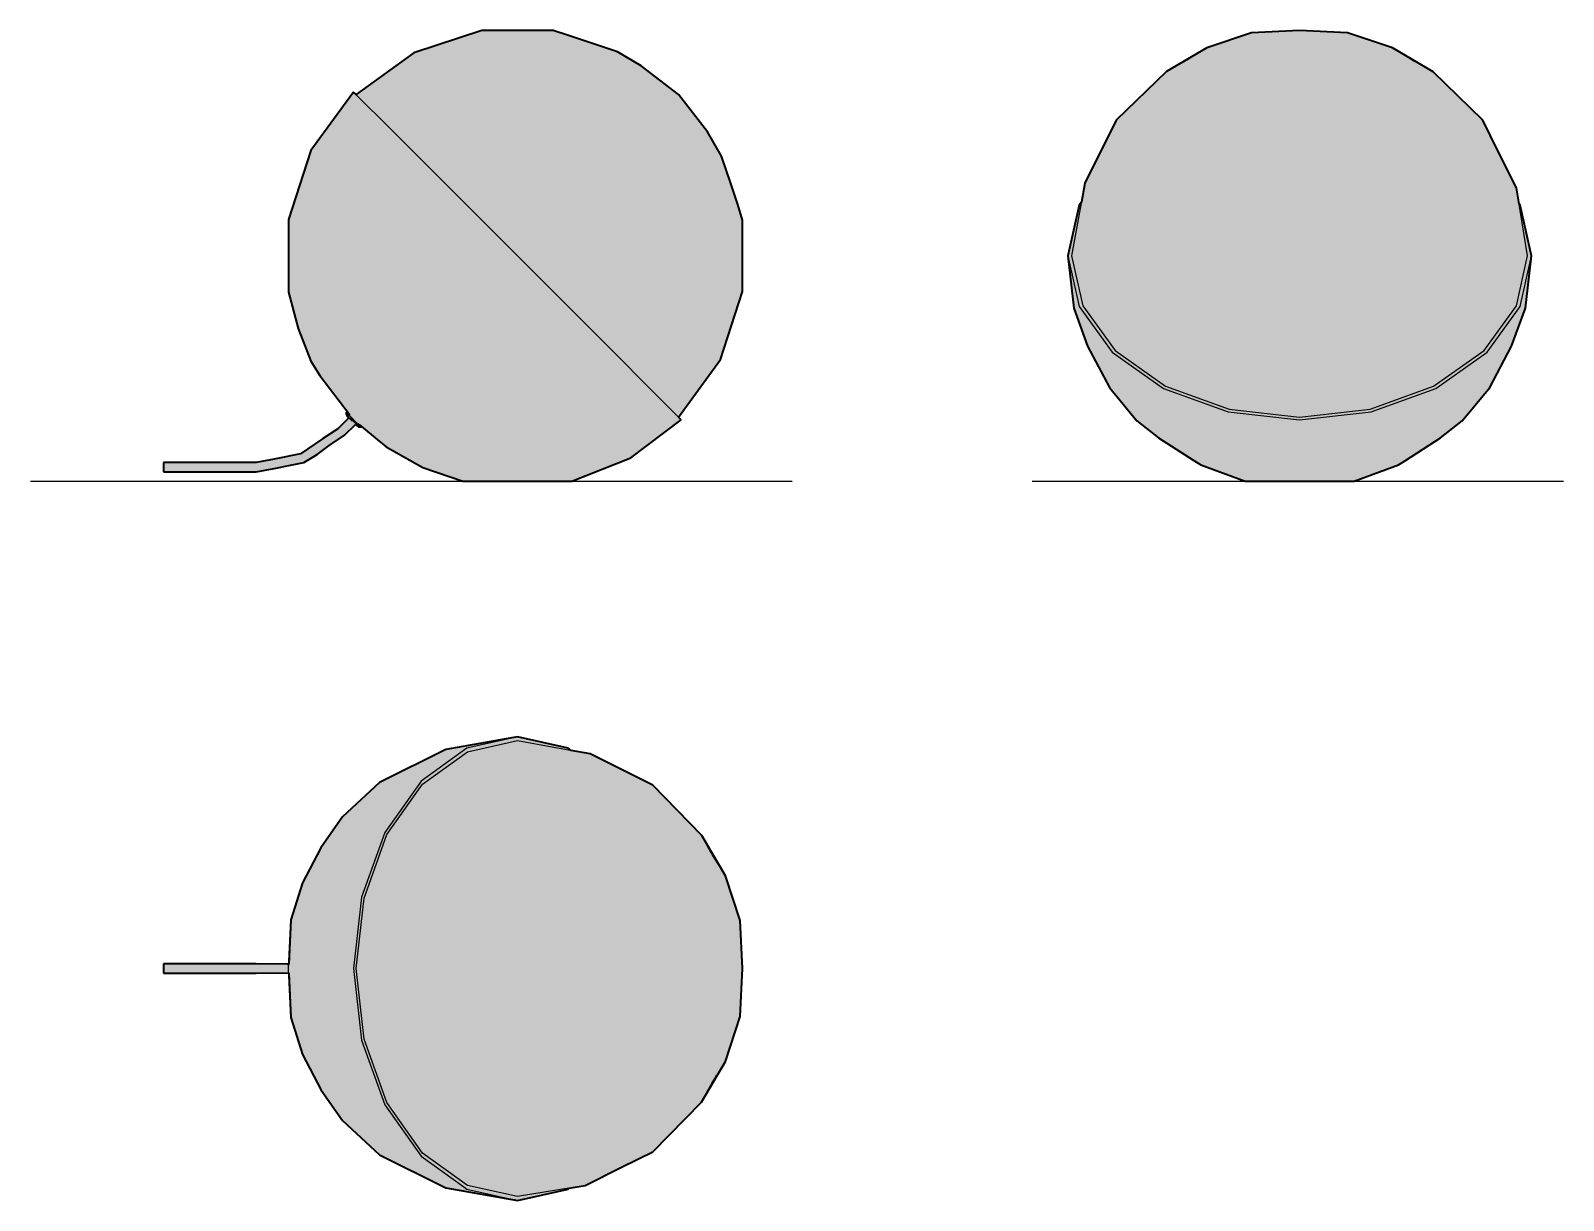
# Model space of a CAD drawing. Header units: millimetres. Extents: x 0 to 827, y -388 to 243.
import ezdxf

# ---------------------------------------------------------------- set-up
doc = ezdxf.new("R2010")
doc.units = ezdxf.units.MM
doc.layers.add('Blocks', color=7, linetype='Continuous')
doc.layers.add('Blocks$Fill', color=7, linetype='Continuous', true_color=0xffffff)
for name, color, linetype, lineweight, true_color in [('Blocks$Inner', 7, 'Continuous', 25, 0x007f00), ('Blocks$Outline', 7, 'Continuous', 35, 0xff3f3f), ('Groud', 7, 'Continuous', 25, 0x243775)]:
    doc.layers.add(name, color=color, linetype=linetype, lineweight=lineweight, true_color=true_color)

# ---------------------------------------------------------------- blocks, each defined once
blk = doc.blocks.new('VL Studio Ø250 Floor Lamp Front')
at = {"layer": 'Blocks$Fill'}
blk.add_hatch(color=256, dxfattribs=at).paths.add_polyline_path([(220.3, 23.42), (232, 32.52), (246.84, 50.44), (258.61, 72.73), (266.01, 93.28), (269.24, 121.5), (263.12, 148.81), (262.62, 149.51), (261.2, 158.13), (243.11, 194.64), (216.26, 220.77), (194.33, 233.77), (170.11, 241.72), (144.24, 242.99), (118.37, 241.72), (94.12, 233.79), (72.44, 220.94), (45.37, 194.64), (28.4, 160.67), (26.53, 150.44), (25.36, 148.81), (19.24, 121.5), (22.47, 93.28), (29.87, 72.73), (41.65, 50.44), (56.49, 32.52), (68.19, 23.42), (87.1, 11.08), (90.9, 8.83), (114.87, 0), (116.3, 0), (120.47, 0), (126.97, 0), (135.16, 0), (144.24, 0), (161.51, 0), (168.01, 0), (172.18, 0), (173.61, 0), (197.59, 8.83), (201.38, 11.08)], flags=0)
at = {"layer": 'Blocks$Inner'}
for points in [[(94.12, 233.79), (118.37, 241.72), (144.24, 242.99), (170.11, 241.72), (194.33, 233.77)], [(72.44, 220.94), (45.37, 194.64), (28.4, 160.67), (21.24, 121.5), (27.26, 94.62), (44.73, 70.38), (71.94, 51.14), (106.23, 38.78), (144.24, 34.53), (182.25, 38.78), (216.54, 51.14), (243.75, 70.38), (261.22, 94.62), (267.24, 121.5), (261.2, 158.13), (251.38, 177.71), (243.11, 194.64), (216.26, 220.77)], [(26.53, 150.44), (25.36, 148.81), (19.24, 121.5), (22.47, 93.28), (29.87, 72.73), (41.65, 50.44), (56.49, 32.52), (68.19, 23.42), (87.1, 11.08), (90.9, 8.83), (114.87, 0), (116.3, 0), (120.47, 0), (126.97, 0), (135.16, 0), (144.24, 0), (161.51, 0), (168.01, 0), (172.18, 0), (173.61, 0), (197.59, 8.83), (201.38, 11.08), (220.3, 23.42), (232, 32.52), (246.84, 50.44), (258.61, 72.73), (266.01, 93.28), (269.24, 121.5)], [(19.24, 121.5), (25.36, 94.19), (43.12, 69.55), (70.77, 49.99), (105.62, 37.44), (144.24, 33.11), (182.87, 37.44), (217.72, 49.99), (245.37, 69.55), (263.12, 94.19), (269.24, 121.5), (263.12, 148.81), (262.62, 149.51)]]:
    blk.add_lwpolyline(points, dxfattribs=at)
for points in [[(72.44, 220.94), (83.69, 227.14), (94.12, 233.79), (72.44, 220.94)], [(194.33, 233.77), (204.8, 227.14), (216.26, 220.77), (194.33, 233.77)]]:
    blk.add_open_spline(points, degree=1, dxfattribs=at)
at = {"layer": 'Blocks$Outline'}
for points in [[(118.37, 241.72), (94.12, 233.79)], [(144.24, 242.99), (118.37, 241.72)], [(170.11, 241.72), (144.24, 242.99)], [(194.33, 233.77), (170.11, 241.72)], [(94.12, 233.79), (72.44, 220.94)], [(216.26, 220.77), (194.33, 233.77)], [(72.44, 220.94), (45.37, 194.64)], [(243.11, 194.64), (216.26, 220.77)], [(45.37, 194.64), (28.4, 160.67)], [(261.2, 158.13), (251.38, 177.71), (243.11, 194.64)], [(28.4, 160.67), (26.53, 150.44)], [(262.62, 149.51), (261.2, 158.13)], [(25.36, 148.81), (19.24, 121.5), (22.47, 93.28), (29.87, 72.73), (41.65, 50.44), (56.49, 32.52), (68.19, 23.42)], [(26.53, 150.44), (25.36, 148.81)], [(263.12, 148.81), (262.62, 149.51)], [(269.24, 121.5), (263.12, 148.81)], [(220.3, 23.42), (232, 32.52), (246.84, 50.44), (258.61, 72.73), (266.01, 93.28), (269.24, 121.5)], [(68.19, 23.42), (87.1, 11.08), (90.9, 8.83)], [(197.59, 8.83), (201.38, 11.08), (220.3, 23.42)], [(90.9, 8.83), (114.87, 0)], [(173.61, 0), (197.59, 8.83)], [(114.87, 0), (116.3, 0)], [(116.3, 0), (120.47, 0)], [(120.47, 0), (126.97, 0)], [(126.97, 0), (135.16, 0)], [(135.16, 0), (144.24, 0)], [(144.24, 0), (161.51, 0)], [(161.51, 0), (168.01, 0)], [(168.01, 0), (172.18, 0)], [(172.18, 0), (173.61, 0)]]:
    blk.add_lwpolyline(points, dxfattribs=at)
blk = doc.blocks.new('VL Studio Ø250 Floor Lamp Top')
at = {"layer": 'Blocks$Fill'}
blk.add_hatch(color=256, dxfattribs=at).paths.add_polyline_path([(290.22, -69.52), (303.23, -47.59), (311.17, -23.37), (312.44, 2.5), (311.17, 28.37), (303.25, 52.62), (290.39, 74.3), (264.1, 101.37), (230.13, 118.34), (219.89, 120.21), (218.27, 121.38), (190.96, 127.5), (152.36, 120.77), (116.62, 102.98), (96.62, 84.41), (84.91, 67.61), (74.98, 48.76), (68.79, 28.79), (67.62, 4.95), (50, 5), (0, 5), (0, 0.09), (0, 0), (50, 0), (67.61, 0.12), (68.79, -23.79), (74.98, -43.75), (85.05, -62.99), (96.62, -79.41), (116.62, -97.98), (152.36, -115.77), (190.96, -122.5), (218.27, -116.38), (218.97, -115.88), (227.58, -114.46), (264.1, -96.37)], flags=0)
at = {"layer": 'Blocks$Inner'}
for points in [[(190.96, 127.5), (163.64, 121.38), (139, 103.63), (119.45, 75.97), (106.89, 41.13), (102.57, 2.5), (106.89, -36.13), (119.45, -70.97), (139, -98.63), (162.02, -115.21), (163.64, -116.38), (190.96, -122.5), (218.27, -116.38), (218.97, -115.87)], [(290.22, -69.52), (264.1, -96.37), (247.17, -104.64), (227.58, -114.46), (190.96, -120.5), (164.08, -114.48), (139.83, -97.01), (120.59, -69.8), (108.24, -35.51), (103.98, 2.5), (108.24, 40.51), (120.59, 74.8), (139.83, 102.01), (164.08, 119.48), (190.96, 125.5), (230.13, 118.34), (264.1, 101.37), (290.39, 74.3)], [(152.36, 120.77), (190.96, 127.5), (218.27, 121.38), (219.89, 120.21)], [(116.62, -97.98), (96.62, -79.41), (85.05, -62.99), (74.98, -43.75), (68.79, -23.79), (67.5, 2.5), (68.79, 28.79), (74.98, 48.76), (84.91, 67.61), (96.62, 84.41), (116.62, 102.98)], [(303.25, 52.62), (311.17, 28.37), (312.44, 2.5), (311.17, -23.37), (303.23, -47.59)], [(67.62, 4.95), (66.77, 4.96), (50, 5), (0, 5), (0, 4.91), (0, 4.67), (0, 4.27), (0, 3.75), (0, 3.15), (0, 2.5), (0, 1.85), (0, 1.25), (0, 0.73), (0, 0.33), (0, 0.09), (0, 0), (50, 0), (64.45, 0.15), (67.62, 0.12)]]:
    blk.add_lwpolyline(points, dxfattribs=at)
for points in [[(116.62, 102.98), (134.43, 111.76), (152.36, 120.77), (116.62, 102.98)], [(290.39, 74.3), (296.6, 63.06), (303.25, 52.62), (290.39, 74.3)], [(303.23, -47.59), (296.6, -58.06), (290.22, -69.52), (303.23, -47.59)], [(116.62, -97.98), (152.36, -115.77), (134.43, -106.76), (116.62, -97.98)], [(190.96, -122.5), (152.36, -115.77)]]:
    blk.add_open_spline(points, degree=1, dxfattribs=at)
blk.add_open_spline([(67.59, 4.31), (67.41, 4.31), (67.58, 4.26)], degree=1, knots=[1.98633104, 1.98633104, 2, 2.02745433, 2.02745433], dxfattribs=at)
at = {"layer": 'Blocks$Outline'}
for points in [[(218.27, 121.38), (190.96, 127.5), (152.36, 120.77)], [(152.36, 120.77), (116.62, 102.98)], [(219.89, 120.21), (218.27, 121.38)], [(230.13, 118.34), (219.89, 120.21)], [(264.1, 101.37), (230.13, 118.34)], [(116.62, 102.98), (96.62, 84.41), (84.91, 67.61), (74.98, 48.76), (68.79, 28.79)], [(290.39, 74.3), (264.1, 101.37)], [(303.25, 52.62), (290.39, 74.3)], [(311.17, 28.37), (303.25, 52.62)], [(68.79, 28.79), (67.62, 4.95)], [(312.44, 2.5), (311.17, 28.37)], [(50, 5), (0, 5)], [(0, 5), (0, 4.91), (0, 4.67), (0, 4.27), (0, 3.75), (0, 3.15), (0, 2.5), (0, 1.85), (0, 1.25), (0, 0.73), (0, 0.33), (0, 0.09)], [(0, 0.09), (0, 0)], [(0, 0), (50, 0)], [(67.62, 4.95), (66.77, 4.96), (50, 5)], [(50, 0), (64.45, 0.15), (67.61, 0.12)], [(67.61, 0.12), (68.79, -23.79)], [(311.17, -23.37), (312.44, 2.5)], [(68.79, -23.79), (74.98, -43.75), (85.05, -62.99), (96.62, -79.41), (116.62, -97.98)], [(303.23, -47.59), (311.17, -23.37)], [(290.22, -69.52), (303.23, -47.59)], [(264.1, -96.37), (290.22, -69.52)], [(116.62, -97.98), (152.36, -115.77)], [(227.58, -114.46), (247.17, -104.64), (264.1, -96.37)], [(218.97, -115.88), (227.58, -114.46)], [(152.36, -115.77), (190.96, -122.5)], [(190.96, -122.5), (218.27, -116.38)], [(218.27, -116.38), (218.97, -115.88)]]:
    blk.add_lwpolyline(points, dxfattribs=at)
blk = doc.blocks.new('VL Studio Ø250 Floor Lamp Side')
at = {"layer": 'Blocks$Fill'}
blk.add_hatch(color=256, dxfattribs=at).paths.add_polyline_path([(349.5, 34.53), (372.12, 65.66), (384.01, 102.26), (384.01, 140.74), (377.67, 160.47), (372.71, 175.33), (365.08, 188.33), (349.5, 208.47), (329.38, 224.03), (316.48, 231.62), (281.77, 242.99), (243.28, 242.99), (206.69, 231.09), (175.55, 208.47), (174.14, 209.89), (151.15, 178.25), (139.07, 141.05), (139.07, 101.95), (144.29, 82.38), (151.15, 64.75), (155.89, 56.88), (171.58, 36.44), (171.2, 36.11), (170.14, 37.17), (170.23, 36.36), (170.29, 35.79), (170.62, 35.31), (171.07, 34.64), (171.61, 34.1), (165.76, 28.26), (157.5, 22.74), (145.49, 14.71), (131.31, 11.89), (121.57, 9.96), (71.57, 9.96), (71.57, 6.81), (71.57, 6.21), (71.57, 5.69), (71.57, 4.96), (121.57, 4.96), (131.31, 6.89), (147.4, 10.09), (154.61, 14.37), (161.04, 19.21), (169.3, 24.73), (175.14, 30.57), (175.68, 30.03), (176.35, 29.58), (176.83, 29.25), (177.4, 29.19), (178.21, 29.1), (177.15, 30.17), (177.37, 30.42), (188.62, 21.06), (191.67, 18.52), (211.56, 7.36), (233.15, 0), (234.58, 0), (238.75, 0), (245.24, 0), (253.43, 0), (262.51, 0), (271.59, 0), (279.78, 0), (286.28, 0), (290.46, 0), (291.9, 0), (323.69, 12.49), (350.91, 33.11)], flags=0)
at = {"layer": 'Blocks$Inner'}
for points in [[(175.55, 208.47), (206.69, 231.09), (243.28, 242.99), (281.77, 242.99), (290.12, 240.45), (301.51, 236.64)], [(281.77, 242.99), (290.16, 240.45), (316.48, 231.62), (329.38, 224.03), (349.5, 208.47)], [(322.62, 228.01), (322.61, 228.01), (322.62, 228)], [(329.36, 224.05), (349.5, 208.47), (365.08, 188.33)], [(191.67, 18.52), (211.56, 7.36), (233.15, 0), (234.58, 0), (238.75, 0), (245.24, 0), (253.43, 0), (262.51, 0), (271.59, 0), (279.78, 0), (286.28, 0), (290.46, 0), (291.9, 0), (323.69, 12.49), (350.91, 33.11), (346.59, 37.44), (334.03, 49.99), (314.48, 69.55), (289.84, 94.19), (262.53, 121.5), (235.21, 148.81), (210.57, 173.45), (191.02, 193.01), (178.46, 205.56), (174.14, 209.89), (151.15, 178.25), (139.07, 141.05), (139.07, 101.95), (144.29, 82.38), (151.15, 64.75), (155.89, 56.88), (172.19, 35.65)], [(369.06, 181.55), (365.08, 188.33), (372.71, 175.33), (381.47, 149.1), (384.01, 140.74)], [(377.67, 160.47), (381.47, 149.14), (384.01, 140.74), (384.01, 102.26), (372.12, 65.66), (349.5, 34.53)], [(173.37, 32.34), (171.07, 34.64), (170.62, 35.31), (170.29, 35.79), (170.23, 36.36), (170.14, 37.17), (172.15, 35.16), (176.19, 31.12), (178.21, 29.1), (177.4, 29.19), (176.83, 29.25), (176.35, 29.58), (175.68, 30.03), (175.14, 30.57), (169.3, 24.73), (161.04, 19.21), (154.61, 14.37), (147.4, 10.09), (140.2, 8.58), (131.31, 6.89), (121.57, 4.96), (71.57, 4.96), (71.57, 5.04), (71.57, 5.29), (71.57, 5.69), (71.57, 6.21), (71.57, 6.81), (71.57, 7.46), (71.57, 8.1), (71.57, 8.71), (71.57, 9.22), (71.57, 9.62), (71.57, 9.87), (71.57, 9.96), (121.57, 9.96), (131.31, 11.89), (145.49, 14.71), (157.5, 22.74), (165.76, 28.26), (171.61, 34.11)], [(176.6, 31.06), (176.6, 31.06), (187.96, 21.59), (190.6, 19.46), (191.67, 18.52), (177.38, 30.42), (177.37, 30.42), (177.15, 30.17)]]:
    blk.add_lwpolyline(points, dxfattribs=at)
for points in [[(372.65, 175.45), (372.57, 175.57)], [(375.42, 167.2), (372.67, 175.4)], [(172.15, 35.16), (170.29, 35.79), (173.3, 32.54), (173.69, 32.65), (172.15, 35.16)], [(171.59, 36.46), (171.2, 36.11)], [(173.69, 32.65), (176.19, 31.12), (177.4, 29.19), (173.69, 32.65)]]:
    blk.add_open_spline(points, degree=1, dxfattribs=at)
at = {"layer": 'Blocks$Outline'}
for points in [[(243.28, 242.99), (206.69, 231.09)], [(281.77, 242.99), (243.28, 242.99)], [(316.48, 231.62), (290.16, 240.45), (281.77, 242.99)], [(329.38, 224.03), (316.48, 231.62)], [(206.69, 231.09), (175.55, 208.47)], [(349.5, 208.47), (329.38, 224.03)], [(174.14, 209.89), (151.15, 178.25)], [(175.55, 208.47), (174.14, 209.89)], [(365.08, 188.33), (349.5, 208.47)], [(372.71, 175.33), (365.08, 188.33)], [(151.15, 178.25), (139.07, 141.05)], [(377.67, 160.47), (372.71, 175.33)], [(384.01, 140.74), (381.47, 149.14), (377.67, 160.47)], [(139.07, 141.05), (139.07, 101.95)], [(384.01, 102.26), (384.01, 140.74)], [(139.07, 101.95), (144.29, 82.38), (151.15, 64.75)], [(372.12, 65.66), (384.01, 102.26)], [(151.15, 64.75), (155.89, 56.88)], [(349.5, 34.53), (372.12, 65.66)], [(155.89, 56.88), (171.58, 36.44)], [(171.61, 34.1), (165.76, 28.26)], [(171.2, 36.11), (170.14, 37.17)], [(170.14, 37.17), (170.23, 36.36)], [(170.23, 36.36), (170.29, 35.79)], [(170.29, 35.79), (170.62, 35.31)], [(170.62, 35.31), (171.07, 34.64)], [(171.07, 34.64), (171.61, 34.1)], [(171.58, 36.44), (171.2, 36.11)], [(323.69, 12.49), (350.91, 33.11)], [(350.91, 33.11), (349.5, 34.53)], [(165.76, 28.26), (157.5, 22.74)], [(169.3, 24.73), (175.14, 30.57)], [(175.14, 30.57), (175.68, 30.03)], [(175.68, 30.03), (176.35, 29.58)], [(176.35, 29.58), (176.83, 29.25)], [(176.83, 29.25), (177.4, 29.19)], [(177.15, 30.17), (177.37, 30.42)], [(178.21, 29.1), (177.15, 30.17)], [(177.37, 30.42), (187.96, 21.59), (188.62, 21.06)], [(177.4, 29.19), (178.21, 29.1)], [(157.5, 22.74), (145.49, 14.71)], [(147.4, 10.09), (154.61, 14.37), (161.04, 19.21)], [(161.04, 19.21), (169.3, 24.73)], [(188.62, 21.06), (191.67, 18.52)], [(191.67, 18.52), (211.56, 7.36)], [(121.57, 9.96), (71.57, 9.96)], [(71.57, 9.96), (71.57, 9.87), (71.57, 9.62), (71.57, 9.22), (71.57, 8.71), (71.57, 8.1), (71.57, 7.46), (71.57, 6.81)], [(131.31, 11.89), (121.57, 9.96)], [(145.49, 14.71), (131.31, 11.89)], [(131.31, 6.89), (140.2, 8.58), (147.4, 10.09)], [(291.9, 0), (323.69, 12.49)], [(71.57, 6.81), (71.57, 6.21)], [(71.57, 6.21), (71.57, 5.69)], [(71.57, 5.69), (71.57, 5.29), (71.57, 5.04), (71.57, 4.96)], [(71.57, 4.96), (121.57, 4.96)], [(121.57, 4.96), (131.31, 6.89)], [(211.56, 7.36), (233.15, 0)], [(233.15, 0), (234.58, 0)], [(234.58, 0), (238.75, 0)], [(238.75, 0), (245.24, 0)], [(245.24, 0), (253.43, 0)], [(253.43, 0), (262.51, 0)], [(262.51, 0), (271.59, 0)], [(271.59, 0), (279.78, 0)], [(279.78, 0), (286.28, 0)], [(286.28, 0), (290.46, 0)], [(290.46, 0), (291.9, 0)]]:
    blk.add_lwpolyline(points, dxfattribs=at)

msp = doc.modelspace()

# ---------------------------------------------------------------- linework, layer by layer
at = {"layer": 'Groud'}
for points in [[(0, 0), (410.76, 0)], [(540.2, 0), (826.69, 0)]]:
    msp.add_lwpolyline(points, dxfattribs=at)

# ---------------------------------------------------------------- block references
at = {"layer": 'Blocks'}
for name, p in [('VL Studio Ø250 Floor Lamp Side', (0, 0)), ('VL Studio Ø250 Floor Lamp Front', (540.2, 0)), ('VL Studio Ø250 Floor Lamp Top', (71.57, -265.47))]:
    msp.add_blockref(name, p, dxfattribs=at)

doc.saveas('drawing.dxf')
